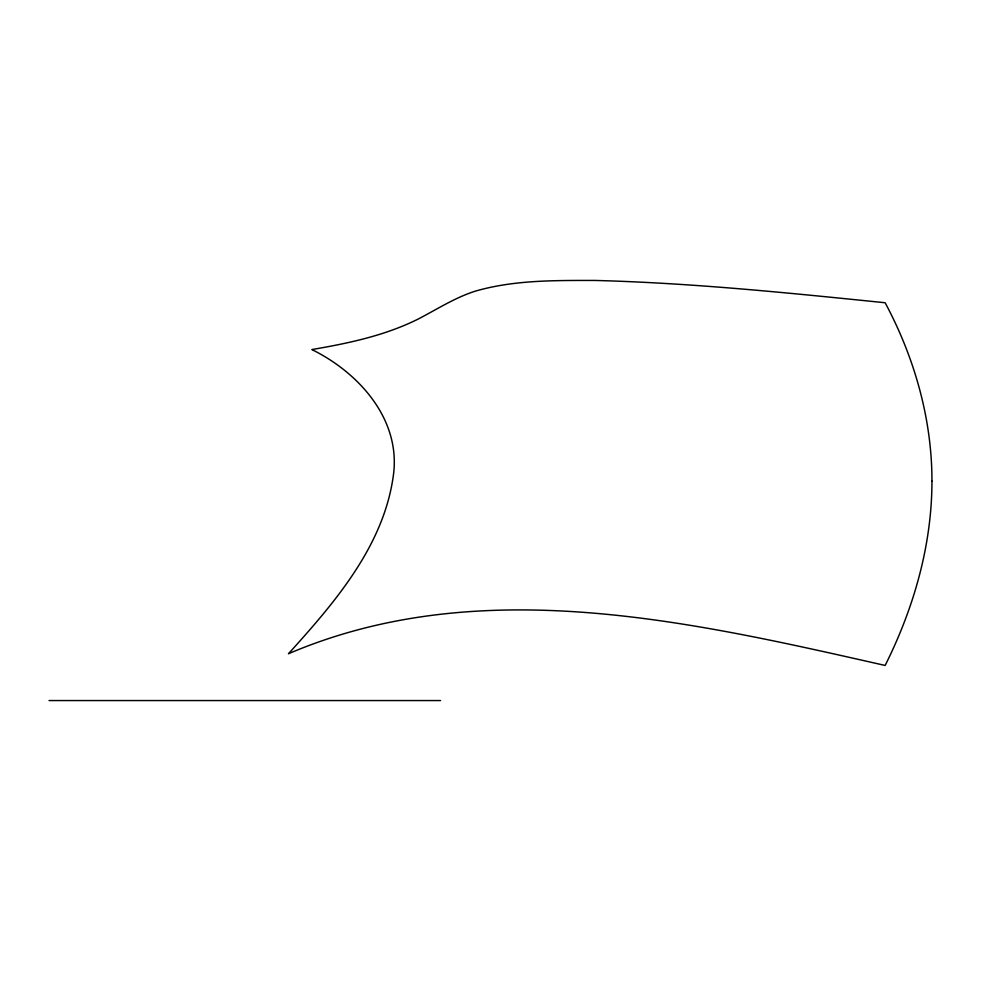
<?xml version="1.0" encoding="UTF-8"?>
<svg xmlns="http://www.w3.org/2000/svg" width="981" height="981" viewBox="0 0 981 981"><rect width="100%" height="100%" fill="white"/><g stroke="black" fill="none" stroke-linecap="round" stroke-linejoin="round"><path stroke-width="1.47" d="M49.05 700.557L440.555 700.557M931.95 481.18C931.925 545.326 913.703 608.367 885.144 665.449C691.09 621.598 479.697 572.033 288.451 653.751C335.195 602.076 385.214 544.308 393.749 472.401C399.598 417.685 357.955 372.228 311.848 349.555C348.132 343.375 384.699 335.686 417.881 319.205C436.925 309.383 455.049 297.501 475.65 291.05C514.302 279.916 554.988 280.456 594.842 280.443C691.924 282.957 788.601 292.927 885.144 302.749C914.415 357.464 932.011 418.899 931.95 481.18"/></g></svg>
